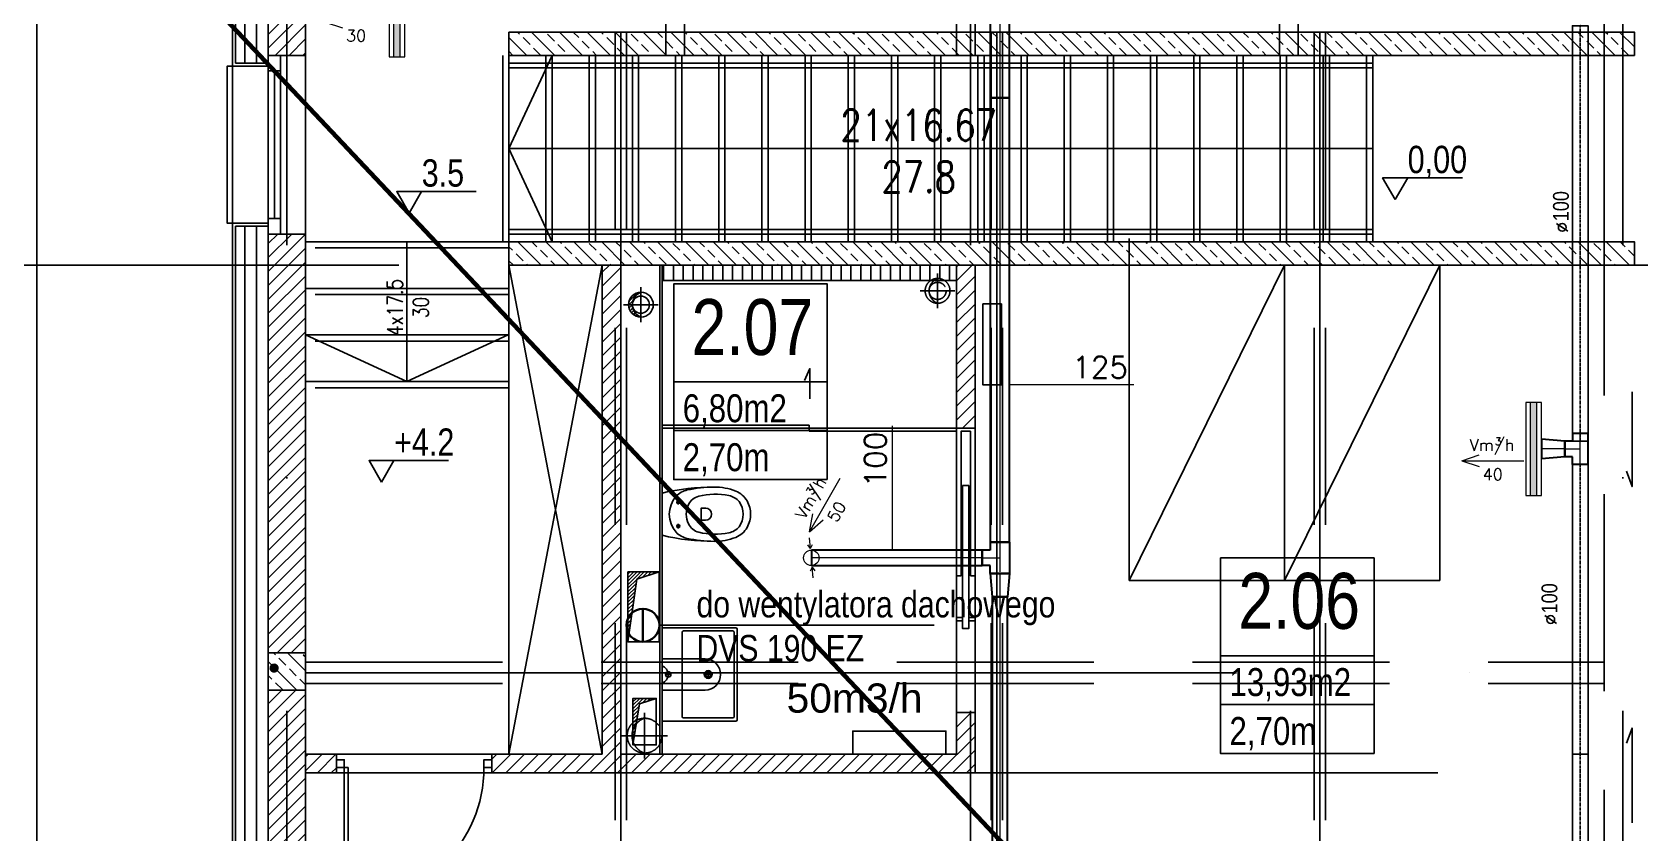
# Model space of a CAD drawing. Header units: millimetres. Extents: x -135140 to 267856, y -70704 to 149933.
# Drawn here: x -53577 to -43227, y 21121 to 26277 of the extents above; entities that cross this region are included whole.
import ezdxf
from ezdxf.enums import TextEntityAlignment as Align

# ---------------------------------------------------------------- set-up
doc = ezdxf.new("R2010")
doc.units = ezdxf.units.MM
doc.header["$LTSCALE"] = 99.9
for name, pattern in [('0707_PB_080619_gn_xref$0$ACAD_ISO10W100', [18, 12, -3, 0, -3]), ('ACAD_ISO03W100', [30, 12, -18]), ('ACAD_ISO10W100', [18, 12, -3, 0, -3]), ('AUDIT_D_080509132939-0', [0]), ('CENTER', [2, 1.25, -0.25, 0.25, -0.25]), ('DASHDOT', [25.4, 12.7, -6.35, 0, -6.35]), ('DASHED', [0.75, 0.5, -0.25]), ('HIDDEN', [9.525, 6.35, -3.175]), ('HIDDENX2', [19.05, 12.7, -6.35])]:
    doc.linetypes.add(name, pattern=pattern)
for name, color, linetype in [('+48_ARMATURA', 251, 'Continuous'), ('+48_HACZE', 253, 'Continuous'), ('+48_KOTY', 250, 'Continuous'), ('+48_MEBLE', 251, 'Continuous'), ('+48_OPISY T', 251, 'Continuous'), ('+48_OPISY_POM', 250, 'Continuous'), ('+48_OPISY_STOLARKA', 251, 'Continuous'), ('+48_OSIE', 8, 'Continuous'), ('+48_PODCIAGI', 250, 'Continuous'), ('+48_PODCIĄG', 250, 'ACAD_ISO03W100'), ('+48_PRZEBICIA', 143, 'Continuous'), ('+48_PRZEKRÓJ', 250, 'Continuous'), ('+48_SCHODY', 250, 'Continuous'), ('+48_SCIANY', 250, 'Continuous'), ('+48_SPUSTY', 150, 'Continuous'), ('+48_STOLARKA OKNA', 250, 'Continuous'), ('+48_STOLARKA_DRZWI', 250, 'Continuous'), ('+48_WEŁNA', 252, 'Continuous'), ('+48_WIDOK', 250, 'Continuous'), ('+48_ŚCIANY_GK', 250, 'Continuous'), ('+48_ŻELBET', 250, 'Continuous'), ('WEN_NAW_OSIE', 2, 'CENTER'), ('WEN_NAW_ZLICZAC', 170, 'Continuous')]:
    doc.layers.add(name, color=color, linetype=linetype)
for name, color, linetype, lineweight in [('2DH_SYM', 64, 'Continuous', 18), ('2DL_OBJ', 64, 'Continuous', 18), ('2DL_PRO_N1', 10, 'Continuous', 30), ('2DL_PRO_W11', 160, 'Continuous', 30), ('2DL_SYM', 64, 'Continuous', 18), ('CP_AXISAC', 7, 'DASHDOT', 0), ('CP_FRAME', 223, 'Continuous', 35), ('WENTYLACJA NAPISY', 7, 'Continuous', 25)]:
    doc.layers.add(name, color=color, linetype=linetype, lineweight=lineweight)
doc.styles.add('CP_ATTR', font='ROMANS.SHX')
doc.styles.get("Standard").update_dxf_attribs({"font": 'ARIAL.TTF'})
doc.styles.add('WRP_ARIAL', font='ARIAL.TTF', dxfattribs={"width": 0.8})
doc.styles.add('wymiary', font='romans.shx', dxfattribs={"width": 0.8})
doc.linetypes.add('BATTING', pattern='A,0.00254,-2.54,[134,ltypeshp.shx,S=2.54,R=0,X=-2.54,Y=0],-5.08,[134,ltypeshp.shx,S=2.54,R=180,X=2.54,Y=0],-2.54', length=10.16254)
doc.linetypes.add('ZIGZAG', pattern='A,0.00254,-5.08,[131,ltypeshp.shx,S=5.08,R=0,X=-5.08,Y=0],-10.16,[131,ltypeshp.shx,S=5.08,R=180,X=5.08,Y=0],-5.08', length=20.32254)
pattern_1 = [(225, (-740392.266, -39830.8), (44.9012806, -44.9012806), [])]
pattern_2 = [(135, (-740392.27, -39830.8), (-89.802561, -89.802561), []), (135, (-740392.27, -39741), (-89.802561, -89.802561), [63.5, -31.75])]
pattern_3 = [(45, (-740392.266, -39830.8), (-11.22532015, 11.22532015), [])]

# ---------------------------------------------------------------- blocks, each defined once
blk = doc.blocks.new('drzwi')
at = {"layer": '+48_STOLARKA_DRZWI'}
for p, q in [((-2, 0), (-2, -70)), ((0, 0), (-2, 0)), ((0, 0), (0, -70)), ((-2, -70), (0, -70))]:
    blk.add_line(p, q, dxfattribs=at)
blk.add_arc((-2, 0), 70, 180, 270, dxfattribs=at)
blk = doc.blocks.new('DRZWI_90')
at = {"layer": '+48_STOLARKA_DRZWI'}
for points in [[(36405.5, 16749.3), (36405.5, 16744.3), (36410.5, 16744.3), (36410.5, 16749.3)], [(36405.5, 16654.3), (36405.5, 16649.3), (36410.5, 16649.3), (36410.5, 16654.3)]]:
    blk.add_lwpolyline(points, close=True, dxfattribs=at)
at = {"layer": '+48_STOLARKA_DRZWI', "xscale": 1.25, "yscale": 1.25, "zscale": 1.25, "rotation": 270}
blk.add_blockref('drzwi', (36405.5, 16654.3), dxfattribs=at)
blk = doc.blocks.new('wc_ego')
at = {"layer": '+48_ARMATURA'}
for p, q in [((13.6, 0), (-13.6, 0)), ((-9.2, -10.5), (-6.3, -10.5)), ((9.2, -10.5), (6.3, -10.5))]:
    blk.add_line(p, q, dxfattribs=at)
for points in [[(14.9, -47.5, 0.091012), (17.5, -33.5, 0.04468), (15.6, -16.3, 0.150678), (11.6, -9.1, 0.380316), (-11.6, -9.1, 0.150678), (-15.6, -16.3, 0.04468), (-17.5, -33.5, 0.091012), (-14.9, -47.5, 0.171854), (-8.5, -54.8, 0.258868), (8.5, -54.8, 0.171854)], [(-6.3, -17.1, 0.228329), (-11.6, -23.6, 0.112012), (-12, -43.1, 0.161795), (-8.1, -49.7, 0.320353), (8.1, -49.7, 0.161795), (12, -43.1, 0.112012), (11.6, -23.6, 0.228329), (6.3, -17.1, 0.236897)]]:
    blk.add_lwpolyline(points, format="xyb", close=True, dxfattribs=at)
blk.add_lwpolyline([(-3.9, -28), (-3.9, -25.3), (3.9, -25.3), (3.9, -28, -1), (-3.9, -28, -1)], format="xyb", dxfattribs=at)
for centre in [(-7.7, -10.5), (7.8, -10.5)]:
    blk.add_circle(centre, 1, dxfattribs=at)
for centre, start, end in [((128.2, -33.5), 166.714, 180), ((-128.2, -33.5), 0, 13.286)]:
    blk.add_arc(centre, 145.7, start, end, dxfattribs=at)
blk = doc.blocks.new('UMYWALKA')
at = {"layer": '+48_ARMATURA'}
for p, q in [((-30, 0), (-30, -47.6)), ((-30, 0), (30, 0)), ((-10, 0), (10, 0)), ((-10, 0), (-10, -27.7)), ((10, 0), (10, -27.7)), ((30, -47.6), (30, 0)), ((-1.95, -4), (1.95, -4)), ((0, -2.05), (0, -5.95)), ((-28, -13.8), (-28, -45.6)), ((-27.2, -13), (27.2, -13)), ((28, -45.6), (28, -13.8)), ((-2.7, -29.7), (2.7, -29.7)), ((0, -27), (0, -32.4)), ((0, -37.7), (0, -37.7)), ((-29.2, -48.4), (29.2, -48.4)), ((-27.2, -46.4), (27.2, -46.4))]:
    blk.add_line(p, q, dxfattribs=at)
for centre, radius in [((0, -4), 1.75), ((0, -29.7), 2.5), ((0, -29.7), 1.7)]:
    blk.add_circle(centre, radius, dxfattribs=at)
for centre, radius, start, end in [((0, 1.78), 5.78, 197.94525, 342.05475), ((-27.2, -13.8), 0.8, 90, 180), ((27.2, -13.8), 0.8, 0, 90), ((0, -27.7), 10, 180, 270), ((0, -27.7), 10, 270, 0), ((-29.2, -47.6), 0.8, 180, 270), ((-27.2, -45.6), 0.8, 180, 270), ((27.2, -45.6), 0.8, 270, 0), ((29.2, -47.6), 0.8, 270, 0)]:
    blk.add_arc(centre, radius, start, end, dxfattribs=at)
blk = doc.blocks.new('OPISY_POM_METKA')
at = {"layer": '+48_OPISY_POM', "ltscale": 5}
for points in [[(0, -70), (109.7, -70), (109.7, 0), (0, 0)], [(109.7, -105), (0, -105), (0, -70), (109.7, -70)]]:
    blk.add_lwpolyline(points, close=True, dxfattribs=at)
at = {"layer": '+48_OPISY_POM'}
blk.add_lwpolyline([(109.7, -140), (0, -140), (0, -105), (109.7, -105)], close=True, dxfattribs=at)
at = {"layer": '+48_OPISY_POM', "ltscale": 5, "style": 'WRP_ARIAL', "width": 0.8}
for tag, p, height in [('NRPOM', (25.8, -50.8), 40), ('POW', (6.4, -99), 20)]:
    blk.add_attdef(tag, p, '', height=height, dxfattribs=at)
at = {"layer": '+48_OPISY_POM', "style": 'WRP_ARIAL', "width": 0.8}
blk.add_attdef('H', (6.4, -134), '', height=20, dxfattribs=at)
blk = doc.blocks.new('SR-100ONAW_4865-3702226909_14')
at = {"ltscale": 0.15}
blk.add_line((3000, -50), (3000, 50), dxfattribs=at)
blk.add_lwpolyline([(0, -50), (0, 50), (4865, 50), (4865, -50)], close=True, dxfattribs=at)
for p in [(0, 0), (4865, 0)]:
    blk.add_point(p, dxfattribs=at)
at = {"layer": 'WEN_NAW_OSIE', "ltscale": 0.15}
blk.add_line((0, 0), (4865, 0), dxfattribs=at)
blk = doc.blocks.new('SR-100ONAW_2673-7698801548_14')
at = {"ltscale": 0.15}
blk.add_lwpolyline([(0, -50), (0, 50), (2674, 50), (2674, -50)], close=True, dxfattribs=at)
for p in [(0, 0), (2674, 0)]:
    blk.add_point(p, dxfattribs=at)
at = {"layer": 'WEN_NAW_OSIE', "ltscale": 0.15}
blk.add_line((0, 0), (2674, 0), dxfattribs=at)
blk = doc.blocks.new('2CP_AC_PIPE_RO')
at = {"ltscale": 0.15}
for p, q in [((1, 0.5), (0, 0.5)), ((0, 0.5), (0, -0.5)), ((1, -0.5), (1, 0.5)), ((0, -0.5), (1, -0.5))]:
    blk.add_line(p, q, dxfattribs=at)
at = {"layer": 'CP_AXISAC', "ltscale": 0.15}
blk.add_line((0, 0), (1, 0), dxfattribs=at)
at = {"linetype": 'ByBlock', "ltscale": 0.15, "style": 'CP_ATTR', "flags": 9}
for tag in ['NAME', 'PRODUCER', 'PRODUCT-TYPE', 'ARTICLE', 'FLOW', 'OTHER']:
    blk.add_attdef(tag, (0, 0), '', height=0.0001, dxfattribs=at)
blk = doc.blocks.new('2DLAC038')
for p, q in [((0.42, 0.42), (0.92, 0.92)), ((0.42, 0.42), (0.49, 0.71)), ((0.42, 0.42), (0.71, 0.49)), ((-0.92, -0.92), (-0.42, -0.42)), ((-0.42, -0.42), (-0.71, -0.49)), ((-0.42, -0.42), (-0.49, -0.71))]:
    blk.add_line(p, q)
blk.add_circle((0, 0), 0.5)
at = {"linetype": 'ByBlock', "style": 'CP_ATTR', "flags": 9}
for tag in ['NAME', 'NUMBER', 'GROUP', 'ARTICLE', 'PRODUCT-TYPE', 'ORDER-NO', 'PRODUCER', 'DN', 'PN', 'CHARACTER', 'TEMPERATURE', 'POWER', 'VOLTAGE', 'FLOW', 'OTHER']:
    blk.add_attdef(tag, text='', height=0.00005, dxfattribs=at).set_placement((-0.09, -0.02), align=Align.MIDDLE_LEFT)
blk = doc.blocks.new('2CP_AC_TEE3_RO_D125_D100_L200_L113_A90')
at = {"ltscale": 0.15}
for p, q in [((50, 62.5), (50, 113)), ((50, 113), (150, 113)), ((150, 62.5), (150, 113)), ((0, -62.5), (0, 62.5)), ((0, 62.5), (50, 62.5)), ((200, 62.5), (150, 62.5)), ((200, -62.5), (200, 62.5)), ((0, -62.5), (200, -62.5))]:
    blk.add_line(p, q, dxfattribs=at)
at = {"layer": 'CP_AXISAC', "ltscale": 0.15}
for p, q in [((100, 113), (100, 0)), ((0, 0), (200, 0))]:
    blk.add_line(p, q, dxfattribs=at)
at = {"linetype": 'ByBlock', "ltscale": 0.15, "style": 'CP_ATTR', "flags": 9}
for tag in ['NAME', 'PRODUCER', 'PRODUCT-TYPE', 'ARTICLE', 'FLOW', 'OTHER']:
    blk.add_attdef(tag, (0, 0), '', height=0.0001, dxfattribs=at)
blk = doc.blocks.new('CPHS_DS08')
blk.add_line((0, 0), (2, 0))
at = {"style": 'CP_ATTR', "flags": 14}
blk.add_attdef('FI', text='', height=0.35, dxfattribs=at).set_placement((0.784, 0.275), align=Align.MIDDLE)
at = {"style": 'CP_ATTR', "flags": 12}
blk.add_attdef('EVAL_W_MM', text='', height=0.35, dxfattribs=at).set_placement((1.006, 0.275), align=Align.MIDDLE_LEFT)
at = {"linetype": 'ByBlock', "style": 'CP_ATTR', "flags": 9}
blk.add_attdef('VAL', text='', height=0.00005, dxfattribs=at).set_placement((0.408, 0.182), align=Align.MIDDLE_LEFT)
blk = doc.blocks.new('CPLS_465')
for q in [(-0.219, 0.094), (0.5, 0), (-0.219, -0.094)]:
    blk.add_line((-0.5, 0), q)
at = {"style": 'CP_ATTR'}
for s, height, p in [('Vm/h', 0.1875, (-0.37, 0.16)), ('3', 0.125, (0.031, 0.25))]:
    blk.add_text(s, height=height, dxfattribs=at).set_placement(p)
blk.add_attdef('VAL', text='', height=0.188, dxfattribs=at).set_placement((0, -0.219), align=Align.MIDDLE)
blk = doc.blocks.new('2CP_AC_TRNS_RO_D125_D100_L150_O0_Z0_E0_F0')
at = {"ltscale": 0.15}
for p, q in [((0, -62.5), (0, 62.5)), ((0, 62.5), (0, 62.5)), ((0, 62.5), (150, 50)), ((150, -50), (150, 50)), ((150, 50), (150, 50)), ((0, -62.5), (150, -50)), ((0, -62.5), (0, -62.5)), ((150, -50), (150, -50))]:
    blk.add_line(p, q, dxfattribs=at)
at = {"layer": 'CP_AXISAC', "ltscale": 0.15}
for p, q in [((0, 0), (0, 0)), ((0, 0), (150, 0)), ((150, 0), (150, 0))]:
    blk.add_line(p, q, dxfattribs=at)
at = {"linetype": 'ByBlock', "ltscale": 0.15, "style": 'CP_ATTR', "flags": 9}
for tag in ['NAME', 'PRODUCER', 'PRODUCT-TYPE', 'ARTICLE', 'FLOW', 'OTHER']:
    blk.add_attdef(tag, (0, 0), '', height=0.0001, dxfattribs=at)
blk = doc.blocks.new('2DLAC019')
for p, q in [((-0.5, 0.2), (0.5, 0.2)), ((-0.5, -0.2), (0.5, -0.2))]:
    blk.add_line(p, q)
blk.add_lwpolyline([(-0.5, -0.5), (0.5, -0.5), (0.5, 0.5), (-0.5, 0.5)], close=True)
blk.add_solid([(-0.5, 0.2), (0.5, 0.2), (-0.5, -0.2), (0.5, -0.2)])
at = {"linetype": 'ByBlock', "style": 'CP_ATTR', "flags": 9}
for tag, p in [('NAME', (-0.092, -0.018)), ('NUMBER', (-0.092, -0.018)), ('GROUP', (-0.092, -0.018)), ('ARTICLE', (-0.092, -0.019)), ('CHARACTER', (-0.092, -0.019)), ('TEMPERATURE', (-0.092, -0.018)), ('FLOW', (-0.092, -0.018)), ('PRODUCT-TYPE', (-0.092, -0.019)), ('ORDER-NO', (-0.092, -0.019)), ('PRODUCER', (-0.092, -0.019)), ('PN', (-0.091, -0.018)), ('OTHER', (-0.091, -0.018)), ('DN', (-0.091, -0.019)), ('POWER', (-0.091, -0.019)), ('VOLTAGE', (-0.091, -0.019))]:
    blk.add_attdef(tag, text='', height=0.00005, dxfattribs=at).set_placement(p, align=Align.MIDDLE_LEFT)
blk = doc.blocks.new('2CP_AC_TEE3_RO_D100_D100_L200_L100_A90')
at = {"ltscale": 0.15}
for p, q in [((0, -50), (0, 50)), ((0, 50), (50, 50)), ((50, 50), (50, 100)), ((50, 100), (150, 100)), ((150, 50), (150, 100)), ((200, 50), (150, 50)), ((200, -50), (200, 50)), ((0, -50), (200, -50))]:
    blk.add_line(p, q, dxfattribs=at)
at = {"layer": 'CP_AXISAC', "ltscale": 0.15}
for p, q in [((0, 0), (200, 0)), ((100, 100), (100, 0))]:
    blk.add_line(p, q, dxfattribs=at)
at = {"linetype": 'ByBlock', "ltscale": 0.15, "style": 'CP_ATTR', "flags": 9}
for tag in ['NAME', 'PRODUCER', 'PRODUCT-TYPE', 'ARTICLE', 'FLOW', 'OTHER']:
    blk.add_attdef(tag, (0, 0), '', height=0.0001, dxfattribs=at)
blk = doc.blocks.new('2CP_AC_TRNS_RO_D100_D125_L150_O0_Z0_E0_F0')
at = {"ltscale": 0.15}
for p, q in [((0, 50), (150, 62.5)), ((0, -50), (0, 50)), ((0, 50), (0, 50)), ((150, -62.5), (150, 62.5)), ((150, 62.5), (150, 62.5)), ((0, -50), (0, -50)), ((0, -50), (150, -62.5)), ((150, -62.5), (150, -62.5))]:
    blk.add_line(p, q, dxfattribs=at)
at = {"layer": 'CP_AXISAC', "ltscale": 0.15}
for p, q in [((0, 0), (0, 0)), ((0, 0), (150, 0)), ((150, 0), (150, 0))]:
    blk.add_line(p, q, dxfattribs=at)
at = {"linetype": 'ByBlock', "ltscale": 0.15, "style": 'CP_ATTR', "flags": 9}
for tag in ['NAME', 'PRODUCER', 'PRODUCT-TYPE', 'ARTICLE', 'FLOW', 'OTHER']:
    blk.add_attdef(tag, (0, 0), '', height=0.0001, dxfattribs=at)

msp = doc.modelspace()

# ---------------------------------------------------------------- hatches: boundary and pattern name
at = {"layer": '+48_ARMATURA'}
h = msp.add_hatch(dxfattribs=at)
h.set_pattern_fill('ANSI31', color=256, scale=20, angle=45, style=0)
h.set_pattern_definition([(90, (-740392.266, -39830.8), (-63.5, 8e-14), [])])
h.paths.add_polyline_path([(-47793, 24677, -0.306595), (-47703, 24677), (-47627, 24677), (-47627, 24777), (-49522, 24777), (-49522, 24677)])
at = {"layer": '+48_HACZE'}
h = msp.add_hatch(dxfattribs=at)
h.set_pattern_fill('ANSI31', color=256, scale=20, angle=180, style=0)
h.set_pattern_definition(pattern_1)
h.paths.add_polyline_path([(-52057, 30257), (-51817, 30257), (-51817, 26127), (-52057, 26127)])
at = {"layer": '+48_HACZE', "linetype": 'AUDIT_D_080509132939-0'}
h = msp.add_hatch(dxfattribs=at)
h.set_pattern_fill('ANSI33', color=256, scale=20, angle=90, style=0)
h.set_pattern_definition(pattern_2)
h.paths.add_polyline_path([(-50507, 26277), (-43262, 26277), (-43262, 26127), (-50507, 26127)])
at = {"layer": '+48_HACZE'}
h = msp.add_hatch(dxfattribs=at)
h.set_pattern_fill('ANSI31', color=256, scale=20, angle=180, style=0)
h.set_pattern_definition(pattern_1)
h.paths.add_polyline_path([(-51817, 22280), (-52057, 22280), (-52057, 24977), (-51817, 24977)])
at = {"layer": '+48_HACZE', "linetype": 'AUDIT_D_080509132939-0'}
h = msp.add_hatch(dxfattribs=at)
h.set_pattern_fill('ANSI33', color=256, scale=20, angle=90, style=0)
h.set_pattern_definition(pattern_2)
h.paths.add_polyline_path([(-43262, 24777), (-50507, 24777), (-50507, 24927), (-43262, 24927)])
at = {"layer": '+48_HACZE'}
h = msp.add_hatch(dxfattribs=at)
h.set_pattern_fill('ANSI31', color=256, scale=20, angle=180, style=0)
h.set_pattern_definition(pattern_1)
h.paths.add_polyline_path([(-49787, 24777), (-49907, 24777), (-49907, 21627), (-50617, 21627), (-50617, 21507), (-47507, 21507), (-47507, 21897), (-47627, 21897), (-47627, 21627), (-49787, 21627)])
h = msp.add_hatch(dxfattribs=at)
h.set_pattern_fill('ANSI31', color=256, scale=20, angle=180, style=0)
h.set_pattern_definition(pattern_1)
h.paths.add_polyline_path([(-47507, 23727), (-47627, 23727), (-47627, 24777), (-47507, 24777)])
at = {"layer": '+48_HACZE', "linetype": 'AUDIT_D_080509132939-0'}
h = msp.add_hatch(dxfattribs=at)
h.set_pattern_fill('ANSI33', color=256, scale=20, angle=90, style=0)
h.set_pattern_definition(pattern_2)
h.paths.add_polyline_path([(-51937, 22280), (-52057, 22280), (-52057, 22040), (-51937, 22040)])
h.paths.add_polyline_path([(-51937, 22040), (-51817, 22040), (-51817, 22280), (-51937, 22280)])
at = {"layer": '+48_HACZE'}
h = msp.add_hatch(dxfattribs=at)
h.set_pattern_fill('ANSI31', color=256, scale=20, angle=180, style=0)
h.set_pattern_definition(pattern_1)
h.paths.add_polyline_path([(-51937, 22040), (-52057, 22040), (-52057, 20227), (-51937, 20227)])
h.paths.add_polyline_path([(-51817, 22040), (-51937, 22040), (-51937, 20227), (-51817, 20227)])
h.paths.add_polyline_path([(-51817, 20227), (-51937, 20227), (-51937, 19667), (-51817, 19667)])
h.paths.add_polyline_path([(-51937, 20227), (-52057, 20227), (-52057, 19667), (-51937, 19667)])
h = msp.add_hatch(dxfattribs=at)
h.set_pattern_fill('ANSI31', color=256, scale=20, angle=180, style=0)
h.set_pattern_definition([(225, (-41382.43, 70031.367), (44.90128, -44.90128), [])])
h.paths.add_polyline_path([(-51617, 21507), (-51617, 21627), (-51817, 21627), (-51817, 21507)])
at = {"layer": '+48_OPISY T'}
h = msp.add_hatch(color=256, dxfattribs=at)
edge = h.paths.add_edge_path()
edge.add_arc((-52019, 22182), 30, 0, 360)
at = {"layer": '+48_PRZEBICIA'}
h = msp.add_hatch(dxfattribs=at)
h.set_pattern_fill('ANSI31', color=256, scale=5, style=0)
h.set_pattern_definition(pattern_3)
h.paths.add_polyline_path([(-49658, 24602, 0.414214), (-49738, 24522), (-49713, 24522, -0.31059)])
h.paths.add_polyline_path([(-49713, 24522), (-49738, 24522, 0.414214), (-49658, 24442, -0.31059)])
h = msp.add_hatch(dxfattribs=at)
h.set_pattern_fill('ANSI31', color=256, scale=5, style=0)
h.set_pattern_definition(pattern_3)
h.paths.add_polyline_path([(-49684, 22754), (-49541, 22801), (-49741, 22801), (-49741, 22351)])
h = msp.add_hatch(dxfattribs=at)
h.set_pattern_fill('ANSI31', color=256, scale=5, style=0)
h.set_pattern_definition(pattern_3)
h.paths.add_polyline_path([(-49709, 21687), (-49667, 21951), (-49559, 21987), (-49709, 21987)])

# ---------------------------------------------------------------- linework, layer by layer
at = {"layer": '+48_ARMATURA'}
for points in [[(-50507, 24777), (-49907, 21627)], [(-49907, 24777), (-50507, 21627)], [(-50507, 21627), (-50507, 24777)], [(-47627, 24677), (-49522, 24677)], [(-48570, 23915), (-48570, 24111), (-48604, 24034)]]:
    msp.add_lwpolyline(points, dxfattribs=at)
at = {"layer": '+48_KOTY', "ltscale": 5}
for p, q in [((-44722, 25338), (-44370, 25338)), ((-51070, 25250), (-50718, 25250)), ((-51248, 23518), (-50896, 23518))]:
    msp.add_line(p, q, dxfattribs=at)
for points in [[(-44802, 25199), (-44722, 25338), (-44883, 25338)], [(-51150, 25112), (-51070, 25250), (-51230, 25250)], [(-51328, 23379), (-51248, 23518), (-51408, 23518)]]:
    msp.add_lwpolyline(points, close=True, dxfattribs=at)
at = {"layer": '+48_MEBLE'}
for p, q in [((-53547, 33217), (-53547, 16457)), ((-46515, 24949), (-46515, 22747)), ((-45515, 24777), (-46515, 22747)), ((-45515, 22747), (-45515, 24777)), ((-44515, 24777), (-45515, 22747)), ((-44515, 22747), (-44515, 24777)), ((-46515, 22747), (-44515, 22747))]:
    msp.add_line(p, q, dxfattribs=at)
at = {"layer": '+48_OPISY_STOLARKA'}
for p, q in [((-48575, 23747), (-49522, 23747)), ((-47627, 23727), (-49522, 23727)), ((-48575, 23727), (-48575, 23707)), ((-47627, 23707), (-48575, 23707))]:
    msp.add_line(p, q, dxfattribs=at)
at = {"layer": '+48_OPISY_STOLARKA', "ltscale": 0.15}
msp.add_line((-48575, 23747), (-48575, 23727), dxfattribs=at)
at = {"layer": '+48_OPISY_STOLARKA'}
msp.add_lwpolyline([(-48575, 23747), (-49522, 23747)], dxfattribs=at)
at = {"layer": '+48_OSIE', "linetype": 'ACAD_ISO10W100', "ltscale": 5}
for p, q in [((-51937, 39890), (-51937, 15416)), ((-47537, 39890), (-47537, 15416)), ((-43337, 39890), (-43337, 15416)), ((-49787, 26277), (-49787, 16687)), ((-47367, 26277), (-47367, 16687)), ((-45287, 26277), (-45287, 16687)), ((-57211, 24777), (-42204, 24777)), ((-51817, 22152), (-43337, 22152))]:
    msp.add_line(p, q, dxfattribs=at)
at = {"layer": '+48_PODCIAGI', "linetype": 'HIDDEN', "ltscale": 3}
for p, q in [((-45547, 32458), (-45547, 26127)), ((-45427, 32458), (-45427, 26127))]:
    msp.add_line(p, q, dxfattribs=at)
at = {"layer": '+48_PODCIĄG', "linetype": 'HIDDEN', "ltscale": 2}
for p, q in [((-43457, 38527), (-43457, 16927)), ((-49497, 32458), (-49497, 26127)), ((-49377, 32458), (-49377, 26127)), ((-47627, 32458), (-47627, 26127)), ((-47507, 32458), (-47507, 26127)), ((-49824, 26277), (-49824, 16687)), ((-49751, 26277), (-49751, 16687)), ((-47404, 26277), (-47404, 16687)), ((-47331, 26277), (-47331, 16687)), ((-45324, 26277), (-45324, 16687)), ((-45251, 26277), (-45251, 16687)), ((-51817, 22220), (-43457, 22220)), ((-51817, 22083), (-43457, 22083))]:
    msp.add_line(p, q, dxfattribs=at)
at = {"layer": '+48_PRZEBICIA', "linetype": '0707_PB_080619_gn_xref$0$ACAD_ISO10W100', "ltscale": 0.5}
for p, q in [((-49658, 24634), (-49658, 24410)), ((-47748, 24723), (-47748, 24499)), ((-47636, 24611), (-47860, 24611)), ((-49546, 24522), (-49770, 24522))]:
    msp.add_line(p, q, dxfattribs=at)
at = {"layer": '+48_PRZEBICIA', "linetype": 'HIDDENX2', "ltscale": 0.3}
for p, q in [((-49634, 21894), (-49634, 21599)), ((-49782, 21747), (-49487, 21747))]:
    msp.add_line(p, q, dxfattribs=at)
at = {"layer": '+48_PRZEBICIA'}
for points in [[(-49541, 22801), (-49541, 22351), (-49741, 22351), (-49741, 22801)], [(-49709, 21987), (-49559, 21987), (-49559, 21687), (-49709, 21687)]]:
    msp.add_lwpolyline(points, close=True, dxfattribs=at)
for points in [[(-49541, 22801), (-49684, 22754), (-49741, 22351)], [(-49709, 21687), (-49667, 21951), (-49559, 21987)], [(-49709, 21687), (-49667, 21951), (-49559, 21987), (-49709, 21987), (-49709, 21687)]]:
    msp.add_lwpolyline(points, dxfattribs=at)
at = {"layer": '+48_PRZEBICIA', "linetype": 'HIDDEN'}
for centre, radius in [((-47748, 24611), 80), ((-49634, 21747), 112)]:
    msp.add_circle(centre, radius, dxfattribs=at)
at = {"layer": '+48_PRZEBICIA'}
msp.add_circle((-49658, 24522), 80, dxfattribs=at)
at = {"layer": '+48_PRZEBICIA', "linetype": 'HIDDEN'}
for centre, radius, start, end in [((-47717, 24611), 85.7, 110.983, 249.017), ((-49596, 21747), 119, 108.9246, 251.0754)]:
    msp.add_arc(centre, radius, start, end, dxfattribs=at)
at = {"layer": '+48_PRZEBICIA'}
msp.add_arc((-49627, 24522), 85.7, 110.983, 249.017, dxfattribs=at)
at = {"layer": '+48_SCHODY', "linetype": 'DASHED', "ltscale": 25}
for p, q in [((-50547, 24927), (-50547, 26127)), ((-50269, 24927), (-50269, 26127)), ((-49991, 24927), (-49991, 26127)), ((-49713, 24927), (-49713, 26127)), ((-49435, 24927), (-49435, 26127)), ((-49157, 24927), (-49157, 26127)), ((-48879, 24927), (-48879, 26127)), ((-48601, 24927), (-48601, 26127)), ((-48323, 24927), (-48323, 26127)), ((-48045, 24927), (-48045, 26127)), ((-47767, 24927), (-47767, 26127)), ((-47489, 24927), (-47489, 26127)), ((-47211, 24927), (-47211, 26127)), ((-46933, 24927), (-46933, 26127)), ((-46655, 24927), (-46655, 26127)), ((-46377, 24927), (-46377, 26127)), ((-46099, 24927), (-46099, 26127)), ((-45821, 24927), (-45821, 26127)), ((-45543, 24927), (-45543, 26127)), ((-45265, 24927), (-45265, 26127)), ((-44987, 24927), (-44987, 26127)), ((-50507, 24887), (-51817, 24887)), ((-50507, 24587), (-51817, 24587)), ((-50507, 24287), (-51817, 24287)), ((-50507, 23987), (-51817, 23987))]:
    msp.add_line(p, q, dxfattribs=at)
at = {"layer": '+48_SCHODY'}
for p, q in [((-50507, 24927), (-50507, 26127)), ((-50229, 26127), (-50507, 25527)), ((-50229, 24927), (-50229, 26127)), ((-50229, 24927), (-50229, 26127)), ((-49951, 24927), (-49951, 26127)), ((-44937, 26127), (-49687, 26127)), ((-49673, 24927), (-49673, 26127)), ((-49395, 24927), (-49395, 26127)), ((-49117, 24927), (-49117, 26127)), ((-48839, 24927), (-48839, 26127)), ((-48561, 24927), (-48561, 26127)), ((-48283, 24927), (-48283, 26127)), ((-48005, 24927), (-48005, 26127)), ((-47727, 24927), (-47727, 26127)), ((-47449, 24927), (-47449, 26127)), ((-47171, 24927), (-47171, 26127)), ((-46893, 24927), (-46893, 26127)), ((-46615, 24927), (-46615, 26127)), ((-46337, 24927), (-46337, 26127)), ((-46059, 24927), (-46059, 26127)), ((-45781, 24927), (-45781, 26127)), ((-45503, 24927), (-45503, 26127)), ((-45225, 24927), (-45225, 26127)), ((-44947, 24927), (-44947, 26127)), ((-44947, 26077), (-50507, 26077)), ((-44947, 26047), (-50507, 26047)), ((-44947, 25527), (-50507, 25527)), ((-50507, 25527), (-50229, 24927)), ((-50507, 25007), (-44947, 25007)), ((-50507, 24977), (-44947, 24977)), ((-50507, 24927), (-51817, 24927)), ((-51165, 24923), (-51165, 24027)), ((-50507, 24627), (-51817, 24627)), ((-50507, 24327), (-51817, 24327)), ((-51817, 24327), (-51165, 24027)), ((-51165, 24027), (-50512, 24327)), ((-50507, 24027), (-51817, 24027))]:
    msp.add_line(p, q, dxfattribs=at)
at = {"layer": '+48_SCIANY'}
for p, q in [((-52057, 26127), (-52057, 30257)), ((-51817, 26127), (-51817, 30257)), ((-52057, 26127), (-51817, 26127)), ((-51817, 19667), (-51817, 24942)), ((-47627, 23727), (-47507, 23727)), ((-51617, 21627), (-51817, 21627)), ((-51617, 21627), (-51617, 21507)), ((-50617, 21627), (-50617, 21507)), ((-49907, 21627), (-50617, 21627)), ((-47627, 21627), (-49787, 21627)), ((-51617, 21507), (-51817, 21507)), ((-47507, 21507), (-50617, 21507)), ((-49687, 21507), (-49460, 21507))]:
    msp.add_line(p, q, dxfattribs=at)
for points in [[(-50462, 26277), (-43262, 26277), (-43262, 26127), (-50462, 26127)], [(-52057, 24942), (-52057, 24977), (-51817, 24977), (-51817, 24942)], [(-49907, 21627), (-49907, 24777)], [(-49787, 21627), (-49787, 24777)], [(-47627, 23727), (-47627, 24777)], [(-47507, 23727), (-47507, 24777)], [(-47627, 21627), (-47627, 21897)], [(-47507, 21897), (-47627, 21897)], [(-47507, 21507), (-47507, 21897)]]:
    msp.add_lwpolyline(points, dxfattribs=at)
at = {"layer": '+48_SCIANY', "ltscale": 2}
msp.add_lwpolyline([(-52057, 19667), (-52057, 24942)], dxfattribs=at)
at = {"layer": '+48_SPUSTY', "linetype": 'HIDDEN', "ltscale": 0.5}
msp.add_circle((-47748, 24611), 55, dxfattribs=at)
at = {"layer": '+48_SPUSTY'}
msp.add_circle((-49658, 24522), 55, dxfattribs=at)
at = {"layer": '+48_STOLARKA OKNA'}
for points in [[(-52057, 24977), (-52057, 26127), (-51977, 26127), (-51977, 24977)], [(-52057, 26027), (-52057, 26127), (-51977, 26127), (-51977, 26027)], [(-52057, 24977), (-52057, 25077), (-51977, 25077), (-51977, 24977)]]:
    msp.add_lwpolyline(points, close=True, dxfattribs=at)
for points in [[(-52017, 26027), (-52017, 25077)], [(-43277, 23961), (-43277, 23351), (-43313, 23449)], [(-43277, 21185), (-43277, 21796), (-43313, 21698)]]:
    msp.add_lwpolyline(points, dxfattribs=at)
at = {"layer": '+48_STOLARKA_DRZWI'}
for points in [[(-47547, 23357), (-47587, 23357), (-47587, 22437), (-47547, 22437), (-47547, 23357)], [(-47587, 22487), (-47627, 22487), (-47627, 22507), (-47587, 22507)], [(-47547, 22487), (-47507, 22487), (-47507, 22507), (-47547, 22507)]]:
    msp.add_lwpolyline(points, dxfattribs=at)
at = {"layer": '+48_WEŁNA', "linetype": 'BATTING', "ltscale": 0.07}
for p, q in [((-52132, 26077), (-52132, 30307)), ((-52132, 16612), (-52132, 25027))]:
    msp.add_line(p, q, dxfattribs=at)
at = {"layer": '+48_WIDOK'}
for p, q in [((-52287, 30327), (-52287, 26057)), ((-52267, 30307), (-52267, 26077)), ((-52207, 26077), (-52207, 30307)), ((-43457, 24927), (-43457, 26127)), ((-52057, 26057), (-52287, 26057)), ((-52057, 26077), (-52267, 26077)), ((-52057, 25047), (-52287, 25047)), ((-52057, 25027), (-52267, 25027)), ((-52207, 16537), (-52207, 25027))]:
    msp.add_line(p, q, dxfattribs=at)
at = {"layer": '+48_WIDOK', "linetype": 'HIDDEN', "ltscale": 3}
for p, q in [((-51817, 26127), (-51817, 24977)), ((-52287, 26057), (-52287, 25047)), ((-47627, 22777), (-47627, 21897)), ((-47507, 22777), (-47507, 21897)), ((-51617, 21627), (-50617, 21627)), ((-51617, 21507), (-50617, 21507))]:
    msp.add_line(p, q, dxfattribs=at)
at = {"layer": '+48_WIDOK'}
for points in [[(-52287, 26057), (-52322, 26057), (-52322, 25047), (-52287, 25047)], [(-52287, 16457), (-52287, 25047)], [(-52267, 16477), (-52267, 25027)]]:
    msp.add_lwpolyline(points, dxfattribs=at)
for points in [[(-47457, 24527), (-47337, 24527), (-47337, 24007), (-47457, 24007)], [(-47694, 21627), (-48294, 21627), (-48294, 21777), (-47694, 21777)]]:
    msp.add_lwpolyline(points, close=True, dxfattribs=at)
at = {"layer": '+48_WIDOK', "linetype": 'ZIGZAG', "ltscale": 0.1}
msp.add_lwpolyline([(-47507, 21507), (-44528, 21507)], dxfattribs=at)
at = {"layer": '+48_ŚCIANY_GK'}
for p, q in [((-49535, 21627), (-49535, 24777)), ((-49522, 21627), (-49522, 24777)), ((-47627, 23727), (-47627, 22777)), ((-47507, 23727), (-47507, 22777))]:
    msp.add_line(p, q, dxfattribs=at)
for points in [[(-47537, 22777), (-47537, 23707), (-47597, 23707), (-47597, 22777)], [(-47609, 22777), (-47627, 22777)], [(-47597, 22777), (-47627, 22777)], [(-47507, 22777), (-47537, 22777)]]:
    msp.add_lwpolyline(points, dxfattribs=at)
at = {"layer": '+48_ŻELBET', "linetype": 'Continuous'}
for points in [[(-50507, 26277), (-43262, 26277), (-43262, 26127), (-50507, 26127)], [(-43262, 24777), (-50507, 24777), (-50507, 24927), (-43262, 24927)], [(-52057, 22280), (-51817, 22280), (-51817, 22040), (-52057, 22040)]]:
    msp.add_lwpolyline(points, close=True, dxfattribs=at)
at = {"color": 1, "lineweight": 100, "ltscale": 0.15}
msp.add_line((-124516, 102925), (23456, -54024), dxfattribs=at)
at = {"layer": 'CP_FRAME', "ltscale": 0.15}
msp.add_lwpolyline([(-49645, 22565), (-49645, 22352)], dxfattribs=at)
msp.add_circle((-49645, 22458), 106, dxfattribs=at)
at = {"layer": 'WENTYLACJA NAPISY', "ltscale": 0.15}
for points in [[(-43764, 25045), (-43690, 24995)], [(-43838, 22520), (-43764, 22470)]]:
    msp.add_lwpolyline(points, dxfattribs=at)
at = {"layer": 'WENTYLACJA NAPISY'}
msp.add_lwpolyline([(-47769, 22458), (-49538, 22458)], dxfattribs=at)
at = {"layer": 'WENTYLACJA NAPISY', "ltscale": 0.15}
for centre in [(-43727, 25020), (-43801, 22495)]:
    msp.add_circle(centre, 25.1, dxfattribs=at)

# ---------------------------------------------------------------- block references
at = {"layer": '+48_ARMATURA', "xscale": 10, "yscale": 10, "zscale": 10, "rotation": 90}
msp.add_blockref('wc_ego', (-49522, 23173), dxfattribs=at)
at = {"layer": '+48_MEBLE', "xscale": -10, "yscale": 10, "zscale": 10, "rotation": 90}
msp.add_blockref('UMYWALKA', (-49522, 22141), dxfattribs=at)
at = {"layer": '+48_OPISY_POM'}
ref = msp.add_blockref('OPISY_POM_METKA', (-49446, 24656), dxfattribs=dict(at, xscale=9, yscale=9, zscale=8.999999999994316))
ref.add_attrib('H', '2,70m', (-49389, 23450), dxfattribs={"height": 180, "style": 'WRP_ARIAL', "width": 0.8})
ref.add_attrib('NRPOM', '2.07', (-49332, 24198), dxfattribs={"ltscale": 5, "height": 360, "style": 'WRP_ARIAL', "width": 0.8})
ref.add_attrib('POW', '6,80m2', (-49389, 23765), dxfattribs={"ltscale": 5, "height": 180, "style": 'WRP_ARIAL', "width": 0.8})
ref = msp.add_blockref('OPISY_POM_METKA', (-45926, 22892), dxfattribs=dict(at, xscale=9, yscale=9, zscale=8.999999999994316))
ref.add_attrib('H', '2,70m', (-45869, 21687), dxfattribs={"height": 180, "style": 'WRP_ARIAL', "width": 0.8})
ref.add_attrib('NRPOM', '2.06', (-45812, 22435), dxfattribs={"ltscale": 5, "height": 360, "style": 'WRP_ARIAL', "width": 0.8})
ref.add_attrib('POW', '13,93m2', (-45869, 22002), dxfattribs={"ltscale": 5, "height": 180, "style": 'WRP_ARIAL', "width": 0.8})
at = {"layer": '+48_PRZEKRÓJ', "xscale": -10, "yscale": 10, "zscale": 10, "rotation": 270}
msp.add_blockref('DRZWI_90', (-218111, -342513), dxfattribs=at)
at = {"layer": '2DH_SYM', "ltscale": 0.15}
ref = msp.add_blockref('CPHS_DS08', (-47285, 24009), dxfattribs=dict(at, xscale=400, yscale=400, zscale=400))
ref.add_attrib('EVAL_W_MM', '125', dxfattribs={"layer": '0', "height": 140, "style": 'CP_ATTR', "flags": 12}).set_placement((-46882, 24119), align=Align.MIDDLE_LEFT)
ref = msp.add_blockref('CPHS_DS08', (-48038, 22942), dxfattribs=dict(at, xscale=400, yscale=400, zscale=400, rotation=90))
ref.add_attrib('EVAL_W_MM', '100', dxfattribs={"layer": '0', "height": 140, "rotation": 90, "style": 'CP_ATTR', "flags": 12}).set_placement((-48148, 23345), align=Align.MIDDLE_LEFT)
at = {"layer": '2DL_OBJ', "ltscale": 0.15, "yscale": 100}
for name, p, xscale, zscale, rotation in [('2DLAC019', (-51228, 26418), 600, 300, 90), ('2DLAC019', (-43911, 23593), 600, 300, 90), ('2DLAC038', (-48561, 22892), 100.000000000004, 100, 50.18588299865527)]:
    msp.add_blockref(name, p, dxfattribs=dict(at, xscale=xscale, zscale=zscale, rotation=rotation))
at = {"layer": '2DL_PRO_N1', "ltscale": 0.15, "zscale": 100}
for name, p, rotation in [('2CP_AC_TRNS_RO_D100_D125_L150_O0_Z0_E0_F0', (-43711, 23593), 180), ('2CP_AC_TEE3_RO_D100_D100_L200_L100_A90', (-43611, 23493), 90)]:
    msp.add_blockref(name, p, dxfattribs=dict(at, rotation=rotation))
at = {"layer": '2DL_PRO_W11', "ltscale": 0.15}
for p, xscale, yscale, zscale, rotation in [((-47347, 28853), 3000, 125, 125, 270), ((-47347, 25853), 2861.043661279338, 125, 125, 270), ((-47460, 22892), 1100.364247836347, 100, 100, 180), ((-47347, 22642), 3000, 100, 100, 270)]:
    msp.add_blockref('2CP_AC_PIPE_RO', p, dxfattribs=dict(at, xscale=xscale, yscale=yscale, zscale=zscale, rotation=rotation))
at = {"layer": '2DL_PRO_W11', "ltscale": 0.15, "yscale": -1, "zscale": 125, "rotation": 270}
msp.add_blockref('2CP_AC_TEE3_RO_D125_D100_L200_L113_A90', (-47347, 22992), dxfattribs=at)
at = {"layer": '2DL_PRO_W11', "ltscale": 0.15, "zscale": 125, "rotation": 270}
msp.add_blockref('2CP_AC_TRNS_RO_D125_D100_L150_O0_Z0_E0_F0', (-47347, 22792), dxfattribs=at)
at = {"layer": '2DL_SYM', "ltscale": 0.15, "xscale": 400, "yscale": 400, "zscale": 400}
for p, values in [((-51491, 26342), {'VAL': '30'}), ((-44174, 23517), {'VAL': '40'})]:
    msp.add_blockref('CPLS_465', p, dxfattribs=at).add_auto_attribs(values)
at = {"layer": '2DL_SYM', "ltscale": 0.15, "xscale": 399.9999999999972, "yscale": 400, "zscale": 400, "rotation": 60.22921014043425}
msp.add_blockref('CPLS_465', (-48474, 23232), dxfattribs=at).add_auto_attribs({'VAL': '50'})
at = {"layer": 'WEN_NAW_ZLICZAC', "ltscale": 0.15, "rotation": 90}
for name, p in [('SR-100ONAW_2673-7698801548_14', (-43611, 23644)), ('SR-100ONAW_4865-3702226909_14', (-43611, 18628))]:
    msp.add_blockref(name, p, dxfattribs=at)

# ---------------------------------------------------------------- texts
at = {"layer": '+48_KOTY', "style": 'WRP_ARIAL', "width": 0.8}
for tag, p in [('3.5', (-51069, 25282)), ('0,00', (-44722, 25369)), ('+4.2', (-51247, 23549))]:
    msp.add_attdef(tag, p, '', height=176, dxfattribs=at)
at = {"layer": '+48_SCHODY', "insert": (-47870, 25778), "char_height": 150, "width": 3297.34, "attachment_point": 2, "style": 'wymiary'}
msp.add_mtext('{\\H1.333x;21x16.67\\P27.8}', dxfattribs=at)
at = {"layer": '+48_SCHODY', "insert": (-51291, 24504), "char_height": 75, "width": 1648.67, "attachment_point": 2, "rotation": 90, "style": 'wymiary'}
msp.add_mtext('{\\H1.333x;4x17.5\\P30}', dxfattribs=at)
at = {"layer": 'WENTYLACJA NAPISY', "char_height": 101.72, "width": 313204.89, "attachment_point": 1, "rotation": 90}
for insert in [(-43956, 25059), (-44030, 22534)]:
    msp.add_mtext('{\\fArial Narrow|b0|i0|c238|p0;\\P100\\P}', dxfattribs=dict(at, insert=insert))
at = {"layer": 'WENTYLACJA NAPISY', "attachment_point": 1}
for s, insert, char_height, width in [('{\\fArial Narrow|b0|i0|c238|p0;do wentylatora dachowego\\PDVS 190 EZ}', (-49300, 22678), 169.53, 522008.16), ('{\\fArial|b0|i0|c0|p32;50m3/h\\P}', (-48720, 22083), 187.83, 858.18)]:
    msp.add_mtext(s, dxfattribs=dict(at, insert=insert, char_height=char_height, width=width))

doc.saveas('drawing.dxf')
